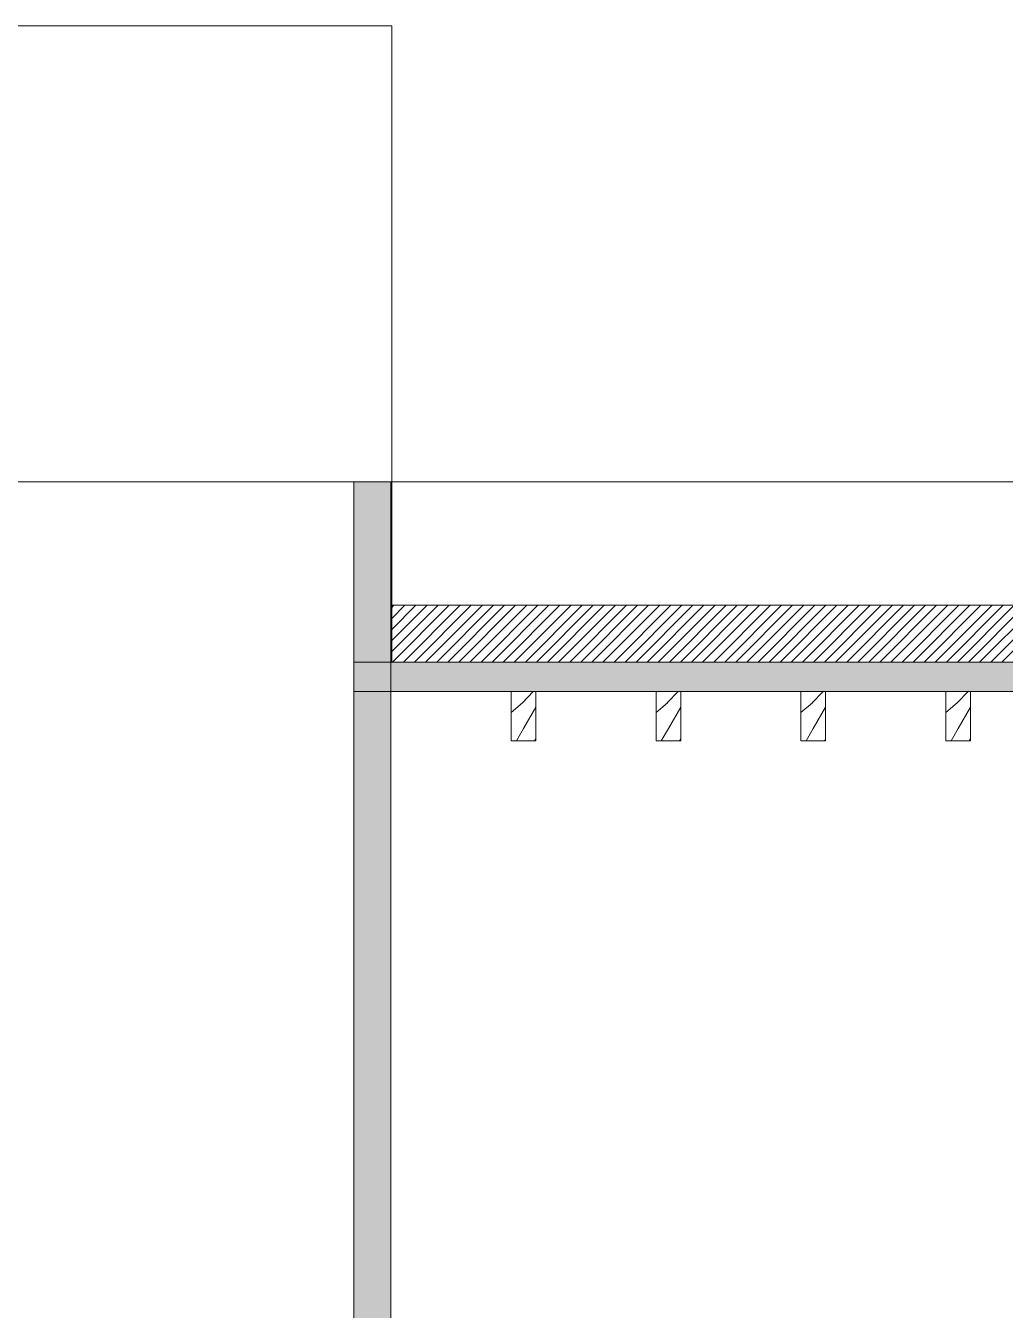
# Model space of a CAD drawing. Header units: metres. Extents: x -197 to 1099, y -24 to 14.
# Drawn here: x -171.06 to -167.09, y 4.19 to 9.4 of the extents above; entities that cross this region are included whole.
import ezdxf

# ---------------------------------------------------------------- set-up
doc = ezdxf.new("R2010")
doc.units = ezdxf.units.M
doc.header["$LTSCALE"] = 0.001
for name, color, linetype, lineweight, true_color in [('Jach-Anotaciones-CalidaddeLínea  0.13', 7, 'Continuous', 13, 0x000000), ('Jach-Anotaciones-Hatch-Lum100%', 7, 'Continuous', 13, 0x000000), ('Jach-Anotaciones-Hatch-Lum50%', 9, 'Continuous', 13, 0x808080)]:
    doc.layers.add(name, color=color, linetype=linetype, lineweight=lineweight, true_color=true_color)

msp = doc.modelspace()

# ---------------------------------------------------------------- hatches: boundary and pattern name
at = {"layer": 'Jach-Anotaciones-Hatch-Lum100%', "ltscale": 100}
h = msp.add_hatch(color=256, dxfattribs=at)
h.dxf.hatch_style = 1
h.paths.add_polyline_path([(-169.72715, 7.55), (-169.57715, 7.55), (-169.57715, 2.675), (-169.72715, 2.675)])
h = msp.add_hatch(color=256, dxfattribs=at)
h.dxf.hatch_style = 1
h.paths.add_polyline_path([(-169.72715, 6.82), (-163.11715, 6.82), (-163.11715, 6.7), (-169.72715, 6.7)])
at = {"layer": 'Jach-Anotaciones-Hatch-Lum50%', "ltscale": 100}
h = msp.add_hatch(dxfattribs=at)
h.set_pattern_fill('ANSI31', color=256, scale=0.01)
h.set_pattern_definition([(45, (-228.027402, 0), (-0.02245064, 0.02245064), [])])
h.paths.add_polyline_path([(-169.5737, 7.05), (-163.11715, 7.05), (-163.11715, 6.82), (-169.5737, 6.82)])
h = msp.add_hatch(dxfattribs=at)
h.set_pattern_fill('WOOD_01', color=256, scale=0.8, angle=60, pattern_type=2)
h.set_pattern_definition([(60, (-228.3565, 0.8039), (-0.69282, 0.4), [0.16, -0.64]), (68.9726, (-227.978406, 0.59483), (1.707181334, 4.55692101), [0.153883, -15.234423]), (65.7105, (-228.023975, 0.6119), (2.90718979, 6.63537723), [0.160798, -7.879101]), (44.5779, (-228.23182, 0.731902), (6.478452005, 6.421028285), [0.2406656, -23.8259016]), (53.6599, (-228.45245, 0.87776), (0.39999871, 0.69282136), [0.144886, -7.099421]), (45.0686, (-228.045544, 0.670543), (2.29281919, 2.37128194), [0.124194, -12.295146]), (48.6901, (-228.58738, 0.66006), (0.39999986, 0.69282067), [0.326338, -3.752878]), (65.7105, (-227.91605, 0.55883), (2.90718979, 6.63537723), [0.080399, -7.9595]), (60, (-228.211, 0.7199), (-0.69282, 0.4), [0.08, -0.72]), (60, (-228.3742, 0.6293), (-0.69282, 0.4), [0.24, -0.56]), (71.3099, (-228.3981, 0.8279), (0.90718136, 3.1712801), [0.081584, -3.997631]), (62.7263, (-228.181755, 0.61062), (7.307182554, 14.256405072), [0.16819, -16.650846]), (52.4054, (-228.14097, 0.63326), (3.89281589, 5.142565012), [0.121062, -11.985134]), (60, (-227.8977, 0.4466), (-0.69282, 0.4), [0.16, -0.64]), (58.8309, (-227.903057, 0.357338), (0.399999541, 0.692820757), [0.3920816, -38.81608]), (60, (-228.4227, 0.6573), (-0.69282, 0.4), [0.08, -0.72]), (60, (-228.4381, 0.7586), (-0.69282, 0.4), [0.08, -0.72]), (60, (-228.68045, 0.48285), (-0.69282, 0.4), [0.12, -0.68]), (50.5377, (-228.60709, 0.68991), (0.39999976, 0.69282053), [0.24331, -4.622899]), (60, (-228.7351, 0.4682), (-0.69282, 0.4), [0.16, -0.64]), (60, (-228.15555, 0.032), (-0.69282, 0.4), [0.088, -0.712]), (60, (-227.9862, 0.4053), (-0.69282, 0.4), [0.08, -0.72]), (60, (-228.211, 0.064), (-0.69282, 0.4), [0.168, -0.632]), (65.4403, (-228.04855, 0.44134), (3.307183171, 7.328200937), [0.16876, -16.707258]), (60, (-228.1, 0.4803), (-0.69282, 0.4), [0.152, -0.648]), (60, (-228.3218, 0.128), (-0.69282, 0.4), [0.088, -0.712]), (58.8309, (-228.384683, 0.275138), (0.399999541, 0.692820757), [0.3920816, -38.81608]), (60, (-228.411, 0.3735), (-0.69282, 0.4), [0.08, -0.72]), (60, (-228.4718, 0.3162), (-0.69282, 0.4), [0.08, -0.72]), (60, (-228.3118, 0.5933), (-0.69282, 0.4), [0.16, -0.64]), (60, (-228.4057, 0.4628), (-0.69282, 0.4), [0.08, -0.72]), (60, (-228.5688, 0.3722), (-0.69282, 0.4), [0.16, -0.64]), (79.6538, (-228.16983, 0.39127), (1.628722567, 9.22102156), [0.118929, -11.773925]), (71.3099, (-228.43182, 0.3855), (0.90718136, 3.1712801), [0.081584, -3.997631]), (71.3099, (-228.23718, 0.64262), (0.90718136, 3.1712801), [0.081584, -3.997631]), (65.7105, (-228.62045, 0.586774), (2.90718979, 6.63537723), [0.080399, -7.9595]), (49.6952, (-228.79295, 0.4), (3.09281664, 3.75692404), [0.089442, -8.854828]), (48.6901, (-228.11155, 0.10821), (0.39999986, 0.69282067), [0.081584, -3.997631]), (150, (-228.0577, 0.1695), (-0.4, -0.69282), [0, -0.8]), (46.6076, (-228.529678, 0.248), (9.571260274, 10.177957834), [0.172696, -17.096923]), (71.3099, (-228.38267, 0.72662), (0.90718136, 3.1712801), [0.081584, -3.997631]), (70.3048, (-227.946196, 0.47462), (1.30718233, 3.86409989), [0.089442, -8.854828]), (48.6901, (-228.37104, 0.44277), (0.39999986, 0.69282067), [0.081584, -3.997631]), (48.6901, (-228.36568, 0.53206), (0.39999986, 0.69282067), [0.081584, -3.997631]), (41.5651, (-228.4604, 0.208), (0.3999991, 0.6928206), [0.101193, -2.428629]), (45.9638, (-228.65195, 0.42021), (0.399999, 0.69282055), [0.329849, -2.968635]), (43.3008, (-228.62045, 0.586774), (4.18563629, 4.04974474), [0.250567, -8.101676]), (60, (-228.6551, 0.6068), (-0.69282, 0.4), [0.096, -0.704]), (45.9638, (-228.12698, 0.2095), (0.399999, 0.69282055), [0.329849, -2.968635]), (45.9638, (-228.21548, 0.16821), (0.399999, 0.69282055), [0.329849, -2.968635]), (45.9638, (-228.27783, 0.20421), (0.399999, 0.69282055), [0.329849, -2.968635]), (49.6952, (-228.62667, 0.304), (3.09281664, 3.75692404), [0.089442, -8.854828]), (45.9638, (-228.48882, 0.51077), (0.399999, 0.69282055), [0.164924, -3.13356]), (49.6952, (-228.40497, 0.176), (3.09281664, 3.75692404), [0.089442, -8.854828]), (57.6141, (-228.148472, 0.508267), (0.399999129, 0.692820776), [0.192166, -19.024492]), (49.6952, (-228.31718, 0.504056), (3.09281664, 3.75692404), [0.089442, -8.854828]), (72.5288, (-228.25932, 0.57227), (0.90718035, 3.17128135), [0.073756, -7.301879]), (49.5626, (-228.370329, 0.156), (5.785630365, 6.821029196), [0.309115, -30.602364]), (51.8699, (-228.16983, 0.39127), (0.39999995, 0.69281985), [0.113137, -5.543717]), (64.7636, (-228.347113, 0.24421), (3.70718558, 8.0210201), [0.192666, -9.44061]), (60, (-228.265, 0.4185), (-0.69282, 0.4), [0.248, -0.552]), (44.7449, (-228.71674, 0.356), (2.292819045, 2.37128176), [0.091214, -9.030189]), (50.5377, (-228.0577, 0.16949), (0.39999976, 0.69282053), [0.24331, -4.622899]), (40.0169, (-228.28719, 0.108), (1.89281981, 1.67846116), [0.093638, -9.270122]), (60, (-228.37195, 0.9052), (-0.69282, 0.4), [0.04, -0.76]), (60, (-228.0671, 0.7292), (-0.69282, 0.4), [0.08, -0.72]), (71.3099, (-227.8177, 0.58518), (0.90718136, 3.1712801), [0.081584, -3.997631]), (60, (-227.883, 0.6321), (-0.69282, 0.4), [0.144, -0.656]), (43.3008, (-228.254175, 0.837184), (4.18563629, 4.04974474), [0.083522, -8.268721]), (48.0207, (-228.104683, 0.760113), (10.372041651, 11.563146785), [0.1472056, -26.840515]), (150, (-227.8177, 0.5852), (-0.4, -0.69282), [0, -0.8]), (60, (-227.79155, 0.6625), (-0.69282, 0.4), [0.072, -0.728]), (60, (-227.9232, 0.7385), (-0.69282, 0.4), [0.072, -0.728]), (60, (-227.9578, 0.7585), (-0.69282, 0.4), [0.072, -0.728]), (36.0376, (-228.19339, 0.89447), (4.87845173, 3.64974762), [0.078791, -7.80029]), (48.5163, (-228.276529, 0.942466), (2.6929280298, 3.0640394157), [0.0734704, -52.17242]), (41.5651, (-228.02711, 0.79847), (0.3999991, 0.6928206), [0.075894, -2.453926]), (47.4712, (-228.366595, 0.99447), (2.69282018, 3.064102), [0.073756, -7.301879])])
h.paths.add_polyline_path([(-169.08988, 6.7), (-168.98988, 6.7), (-168.98988, 6.5), (-169.08988, 6.5)])
h = msp.add_hatch(dxfattribs=at)
h.set_pattern_fill('WOOD_01', color=256, scale=0.8, angle=60, pattern_type=2)
h.set_pattern_definition([(60, (-227.76926, 0.8039), (-0.69282, 0.4), [0.16, -0.64]), (68.9726, (-227.391133, 0.59483), (1.707181334, 4.55692101), [0.153883, -15.234423]), (65.7105, (-227.4367, 0.6119), (2.90718979, 6.63537723), [0.160798, -7.879101]), (44.5779, (-227.644548, 0.731902), (6.478452005, 6.421028285), [0.2406656, -23.8259016]), (53.6599, (-227.86518, 0.87776), (0.39999871, 0.69282136), [0.144886, -7.099421]), (45.0686, (-227.45827, 0.670543), (2.29281919, 2.37128194), [0.124194, -12.295146]), (48.6901, (-228.0001, 0.66006), (0.39999986, 0.69282067), [0.326338, -3.752878]), (65.7105, (-227.32878, 0.55883), (2.90718979, 6.63537723), [0.080399, -7.9595]), (60, (-227.6238, 0.7199), (-0.69282, 0.4), [0.08, -0.72]), (60, (-227.7869, 0.6293), (-0.69282, 0.4), [0.24, -0.56]), (71.3099, (-227.81083, 0.8279), (0.90718136, 3.1712801), [0.081584, -3.997631]), (62.7263, (-227.59448, 0.61062), (7.307182554, 14.256405072), [0.16819, -16.650846]), (52.4054, (-227.553697, 0.63326), (3.89281589, 5.142565012), [0.121062, -11.985134]), (60, (-227.3104, 0.4466), (-0.69282, 0.4), [0.16, -0.64]), (58.8309, (-227.315784, 0.357338), (0.399999541, 0.692820757), [0.3920816, -38.81608]), (60, (-227.8354, 0.6573), (-0.69282, 0.4), [0.08, -0.72]), (60, (-227.8508, 0.7586), (-0.69282, 0.4), [0.08, -0.72]), (60, (-228.0932, 0.48285), (-0.69282, 0.4), [0.12, -0.68]), (50.5377, (-228.01982, 0.68991), (0.39999976, 0.69282053), [0.24331, -4.622899]), (60, (-228.1478, 0.4682), (-0.69282, 0.4), [0.16, -0.64]), (60, (-227.5683, 0.032), (-0.69282, 0.4), [0.088, -0.712]), (60, (-227.3989, 0.4053), (-0.69282, 0.4), [0.08, -0.72]), (60, (-227.6237, 0.064), (-0.69282, 0.4), [0.168, -0.632]), (65.4403, (-227.461277, 0.44134), (3.307183171, 7.328200937), [0.16876, -16.707258]), (60, (-227.5127, 0.4803), (-0.69282, 0.4), [0.152, -0.648]), (60, (-227.73456, 0.128), (-0.69282, 0.4), [0.088, -0.712]), (58.8309, (-227.79741, 0.275138), (0.399999541, 0.692820757), [0.3920816, -38.81608]), (60, (-227.8238, 0.3735), (-0.69282, 0.4), [0.08, -0.72]), (60, (-227.88455, 0.3162), (-0.69282, 0.4), [0.08, -0.72]), (60, (-227.72455, 0.5933), (-0.69282, 0.4), [0.16, -0.64]), (60, (-227.8184, 0.4628), (-0.69282, 0.4), [0.08, -0.72]), (60, (-227.98154, 0.3722), (-0.69282, 0.4), [0.16, -0.64]), (79.6538, (-227.58256, 0.39127), (1.628722567, 9.22102156), [0.118929, -11.773925]), (71.3099, (-227.84455, 0.3855), (0.90718136, 3.1712801), [0.081584, -3.997631]), (71.3099, (-227.6499, 0.64262), (0.90718136, 3.1712801), [0.081584, -3.997631]), (65.7105, (-228.03318, 0.586774), (2.90718979, 6.63537723), [0.080399, -7.9595]), (49.6952, (-228.20568, 0.4), (3.09281664, 3.75692404), [0.089442, -8.854828]), (48.6901, (-227.52428, 0.10821), (0.39999986, 0.69282067), [0.081584, -3.997631]), (150, (-227.4704, 0.1695), (-0.4, -0.69282), [0, -0.8]), (46.6076, (-227.942405, 0.248), (9.571260274, 10.177957834), [0.172696, -17.096923]), (71.3099, (-227.7954, 0.72662), (0.90718136, 3.1712801), [0.081584, -3.997631]), (70.3048, (-227.35892, 0.47462), (1.30718233, 3.86409989), [0.089442, -8.854828]), (48.6901, (-227.78376, 0.44277), (0.39999986, 0.69282067), [0.081584, -3.997631]), (48.6901, (-227.7784, 0.53206), (0.39999986, 0.69282067), [0.081584, -3.997631]), (41.5651, (-227.87312, 0.208), (0.3999991, 0.6928206), [0.101193, -2.428629]), (45.9638, (-228.06468, 0.42021), (0.399999, 0.69282055), [0.329849, -2.968635]), (43.3008, (-228.03318, 0.586774), (4.18563629, 4.04974474), [0.250567, -8.101676]), (60, (-228.0678, 0.6068), (-0.69282, 0.4), [0.096, -0.704]), (45.9638, (-227.5397, 0.2095), (0.399999, 0.69282055), [0.329849, -2.968635]), (45.9638, (-227.6282, 0.16821), (0.399999, 0.69282055), [0.329849, -2.968635]), (45.9638, (-227.69056, 0.20421), (0.399999, 0.69282055), [0.329849, -2.968635]), (49.6952, (-228.0394, 0.304), (3.09281664, 3.75692404), [0.089442, -8.854828]), (45.9638, (-227.90154, 0.51077), (0.399999, 0.69282055), [0.164924, -3.13356]), (49.6952, (-227.8177, 0.176), (3.09281664, 3.75692404), [0.089442, -8.854828]), (57.6141, (-227.5612, 0.508267), (0.399999129, 0.692820776), [0.192166, -19.024492]), (49.6952, (-227.72991, 0.504056), (3.09281664, 3.75692404), [0.089442, -8.854828]), (72.5288, (-227.67205, 0.57227), (0.90718035, 3.17128135), [0.073756, -7.301879]), (49.5626, (-227.783056, 0.156), (5.785630365, 6.821029196), [0.309115, -30.602364]), (51.8699, (-227.58256, 0.39127), (0.39999995, 0.69281985), [0.113137, -5.543717]), (64.7636, (-227.75984, 0.24421), (3.70718558, 8.0210201), [0.192666, -9.44061]), (60, (-227.6777, 0.4185), (-0.69282, 0.4), [0.248, -0.552]), (44.7449, (-228.129466, 0.356), (2.292819045, 2.37128176), [0.091214, -9.030189]), (50.5377, (-227.47043, 0.16949), (0.39999976, 0.69282053), [0.24331, -4.622899]), (40.0169, (-227.69992, 0.108), (1.89281981, 1.67846116), [0.093638, -9.270122]), (60, (-227.7847, 0.9052), (-0.69282, 0.4), [0.04, -0.76]), (60, (-227.47984, 0.7292), (-0.69282, 0.4), [0.08, -0.72]), (71.3099, (-227.23043, 0.58518), (0.90718136, 3.1712801), [0.081584, -3.997631]), (60, (-227.2957, 0.6321), (-0.69282, 0.4), [0.144, -0.656]), (43.3008, (-227.6669, 0.837184), (4.18563629, 4.04974474), [0.083522, -8.268721]), (48.0207, (-227.51741, 0.760113), (10.372041651, 11.563146785), [0.1472056, -26.840515]), (150, (-227.2304, 0.5852), (-0.4, -0.69282), [0, -0.8]), (60, (-227.2043, 0.6625), (-0.69282, 0.4), [0.072, -0.728]), (60, (-227.3359, 0.7385), (-0.69282, 0.4), [0.072, -0.728]), (60, (-227.37056, 0.7585), (-0.69282, 0.4), [0.072, -0.728]), (36.0376, (-227.60612, 0.89447), (4.87845173, 3.64974762), [0.078791, -7.80029]), (48.5163, (-227.689256, 0.942466), (2.6929280298, 3.0640394157), [0.0734704, -52.17242]), (41.5651, (-227.43984, 0.79847), (0.3999991, 0.6928206), [0.075894, -2.453926]), (47.4712, (-227.77932, 0.99447), (2.69282018, 3.064102), [0.073756, -7.301879])])
h.paths.add_polyline_path([(-168.50261, 6.7), (-168.40261, 6.7), (-168.40261, 6.5), (-168.50261, 6.5)])
h = msp.add_hatch(dxfattribs=at)
h.set_pattern_fill('WOOD_01', color=256, scale=0.8, angle=60, pattern_type=2)
h.set_pattern_definition([(60, (-227.182, 0.8039), (-0.69282, 0.4), [0.16, -0.64]), (68.9726, (-226.80386, 0.59483), (1.707181334, 4.55692101), [0.153883, -15.234423]), (65.7105, (-226.84943, 0.6119), (2.90718979, 6.63537723), [0.160798, -7.879101]), (44.5779, (-227.057276, 0.731902), (6.478452005, 6.421028285), [0.2406656, -23.8259016]), (53.6599, (-227.27791, 0.87776), (0.39999871, 0.69282136), [0.144886, -7.099421]), (45.0686, (-226.871, 0.670543), (2.29281919, 2.37128194), [0.124194, -12.295146]), (48.6901, (-227.41283, 0.66006), (0.39999986, 0.69282067), [0.326338, -3.752878]), (65.7105, (-226.74151, 0.55883), (2.90718979, 6.63537723), [0.080399, -7.9595]), (60, (-227.0365, 0.7199), (-0.69282, 0.4), [0.08, -0.72]), (60, (-227.1996, 0.6293), (-0.69282, 0.4), [0.24, -0.56]), (71.3099, (-227.22355, 0.8279), (0.90718136, 3.1712801), [0.081584, -3.997631]), (62.7263, (-227.00721, 0.61062), (7.307182554, 14.256405072), [0.16819, -16.650846]), (52.4054, (-226.966424, 0.63326), (3.89281589, 5.142565012), [0.121062, -11.985134]), (60, (-226.72315, 0.4466), (-0.69282, 0.4), [0.16, -0.64]), (58.8309, (-226.728512, 0.357338), (0.399999541, 0.692820757), [0.3920816, -38.81608]), (60, (-227.2481, 0.6573), (-0.69282, 0.4), [0.08, -0.72]), (60, (-227.26355, 0.7586), (-0.69282, 0.4), [0.08, -0.72]), (60, (-227.5059, 0.48285), (-0.69282, 0.4), [0.12, -0.68]), (50.5377, (-227.43255, 0.68991), (0.39999976, 0.69282053), [0.24331, -4.622899]), (60, (-227.56055, 0.4682), (-0.69282, 0.4), [0.16, -0.64]), (60, (-226.981, 0.032), (-0.69282, 0.4), [0.088, -0.712]), (60, (-226.81165, 0.4053), (-0.69282, 0.4), [0.08, -0.72]), (60, (-227.0364, 0.064), (-0.69282, 0.4), [0.168, -0.632]), (65.4403, (-226.874004, 0.44134), (3.307183171, 7.328200937), [0.16876, -16.707258]), (60, (-226.9254, 0.4803), (-0.69282, 0.4), [0.152, -0.648]), (60, (-227.1473, 0.128), (-0.69282, 0.4), [0.088, -0.712]), (58.8309, (-227.210137, 0.275138), (0.399999541, 0.692820757), [0.3920816, -38.81608]), (60, (-227.2365, 0.3735), (-0.69282, 0.4), [0.08, -0.72]), (60, (-227.2973, 0.3162), (-0.69282, 0.4), [0.08, -0.72]), (60, (-227.1373, 0.5933), (-0.69282, 0.4), [0.16, -0.64]), (60, (-227.2311, 0.4628), (-0.69282, 0.4), [0.08, -0.72]), (60, (-227.3943, 0.3722), (-0.69282, 0.4), [0.16, -0.64]), (79.6538, (-226.995286, 0.39127), (1.628722567, 9.22102156), [0.118929, -11.773925]), (71.3099, (-227.25728, 0.3855), (0.90718136, 3.1712801), [0.081584, -3.997631]), (71.3099, (-227.06263, 0.64262), (0.90718136, 3.1712801), [0.081584, -3.997631]), (65.7105, (-227.44591, 0.586774), (2.90718979, 6.63537723), [0.080399, -7.9595]), (49.6952, (-227.618404, 0.4), (3.09281664, 3.75692404), [0.089442, -8.854828]), (48.6901, (-226.93701, 0.10821), (0.39999986, 0.69282067), [0.081584, -3.997631]), (150, (-226.88315, 0.1695), (-0.4, -0.69282), [0, -0.8]), (46.6076, (-227.355132, 0.248), (9.571260274, 10.177957834), [0.172696, -17.096923]), (71.3099, (-227.20813, 0.72662), (0.90718136, 3.1712801), [0.081584, -3.997631]), (70.3048, (-226.77165, 0.47462), (1.30718233, 3.86409989), [0.089442, -8.854828]), (48.6901, (-227.19649, 0.44277), (0.39999986, 0.69282067), [0.081584, -3.997631]), (48.6901, (-227.19113, 0.53206), (0.39999986, 0.69282067), [0.081584, -3.997631]), (41.5651, (-227.28585, 0.208), (0.3999991, 0.6928206), [0.101193, -2.428629]), (45.9638, (-227.4774, 0.42021), (0.399999, 0.69282055), [0.329849, -2.968635]), (43.3008, (-227.44591, 0.586774), (4.18563629, 4.04974474), [0.250567, -8.101676]), (60, (-227.48055, 0.6068), (-0.69282, 0.4), [0.096, -0.704]), (45.9638, (-226.95243, 0.2095), (0.399999, 0.69282055), [0.329849, -2.968635]), (45.9638, (-227.04093, 0.16821), (0.399999, 0.69282055), [0.329849, -2.968635]), (45.9638, (-227.10329, 0.20421), (0.399999, 0.69282055), [0.329849, -2.968635]), (49.6952, (-227.45213, 0.304), (3.09281664, 3.75692404), [0.089442, -8.854828]), (45.9638, (-227.31427, 0.51077), (0.399999, 0.69282055), [0.164924, -3.13356]), (49.6952, (-227.230424, 0.176), (3.09281664, 3.75692404), [0.089442, -8.854828]), (57.6141, (-226.973927, 0.508267), (0.399999129, 0.692820776), [0.192166, -19.024492]), (49.6952, (-227.142635, 0.504056), (3.09281664, 3.75692404), [0.089442, -8.854828]), (72.5288, (-227.08478, 0.57227), (0.90718035, 3.17128135), [0.073756, -7.301879]), (49.5626, (-227.195783, 0.156), (5.785630365, 6.821029196), [0.309115, -30.602364]), (51.8699, (-226.99529, 0.39127), (0.39999995, 0.69281985), [0.113137, -5.543717]), (64.7636, (-227.17257, 0.24421), (3.70718558, 8.0210201), [0.192666, -9.44061]), (60, (-227.0904, 0.4185), (-0.69282, 0.4), [0.248, -0.552]), (44.7449, (-227.542194, 0.356), (2.292819045, 2.37128176), [0.091214, -9.030189]), (50.5377, (-226.88315, 0.16949), (0.39999976, 0.69282053), [0.24331, -4.622899]), (40.0169, (-227.112645, 0.108), (1.89281981, 1.67846116), [0.093638, -9.270122]), (60, (-227.1974, 0.9052), (-0.69282, 0.4), [0.04, -0.76]), (60, (-226.8926, 0.7292), (-0.69282, 0.4), [0.08, -0.72]), (71.3099, (-226.64315, 0.58518), (0.90718136, 3.1712801), [0.081584, -3.997631]), (60, (-226.7084, 0.6321), (-0.69282, 0.4), [0.144, -0.656]), (43.3008, (-227.07963, 0.837184), (4.18563629, 4.04974474), [0.083522, -8.268721]), (48.0207, (-226.930137, 0.760113), (10.372041651, 11.563146785), [0.1472056, -26.840515]), (150, (-226.64315, 0.5852), (-0.4, -0.69282), [0, -0.8]), (60, (-226.617, 0.6625), (-0.69282, 0.4), [0.072, -0.728]), (60, (-226.74864, 0.7385), (-0.69282, 0.4), [0.072, -0.728]), (60, (-226.7833, 0.7585), (-0.69282, 0.4), [0.072, -0.728]), (36.0376, (-227.018845, 0.89447), (4.87845173, 3.64974762), [0.078791, -7.80029]), (48.5163, (-227.101983, 0.942466), (2.6929280298, 3.0640394157), [0.0734704, -52.17242]), (41.5651, (-226.85257, 0.79847), (0.3999991, 0.6928206), [0.075894, -2.453926]), (47.4712, (-227.19205, 0.99447), (2.69282018, 3.064102), [0.073756, -7.301879])])
h.paths.add_polyline_path([(-167.91533, 6.7), (-167.81533, 6.7), (-167.81533, 6.5), (-167.91533, 6.5)])
h = msp.add_hatch(dxfattribs=at)
h.set_pattern_fill('WOOD_01', color=256, scale=0.8, angle=60, pattern_type=2)
h.set_pattern_definition([(60, (-226.5947, 0.8039), (-0.69282, 0.4), [0.16, -0.64]), (68.9726, (-226.216588, 0.59483), (1.707181334, 4.55692101), [0.153883, -15.234423]), (65.7105, (-226.26216, 0.6119), (2.90718979, 6.63537723), [0.160798, -7.879101]), (44.5779, (-226.470003, 0.731902), (6.478452005, 6.421028285), [0.2406656, -23.8259016]), (53.6599, (-226.69063, 0.87776), (0.39999871, 0.69282136), [0.144886, -7.099421]), (45.0686, (-226.283726, 0.670543), (2.29281919, 2.37128194), [0.124194, -12.295146]), (48.6901, (-226.82556, 0.66006), (0.39999986, 0.69282067), [0.326338, -3.752878]), (65.7105, (-226.15423, 0.55883), (2.90718979, 6.63537723), [0.080399, -7.9595]), (60, (-226.4492, 0.7199), (-0.69282, 0.4), [0.08, -0.72]), (60, (-226.61236, 0.6293), (-0.69282, 0.4), [0.24, -0.56]), (71.3099, (-226.63628, 0.8279), (0.90718136, 3.1712801), [0.081584, -3.997631]), (62.7263, (-226.419936, 0.61062), (7.307182554, 14.256405072), [0.16819, -16.650846]), (52.4054, (-226.37915, 0.63326), (3.89281589, 5.142565012), [0.121062, -11.985134]), (60, (-226.1359, 0.4466), (-0.69282, 0.4), [0.16, -0.64]), (58.8309, (-226.141239, 0.357338), (0.399999541, 0.692820757), [0.3920816, -38.81608]), (60, (-226.66085, 0.6573), (-0.69282, 0.4), [0.08, -0.72]), (60, (-226.6763, 0.7586), (-0.69282, 0.4), [0.08, -0.72]), (60, (-226.9186, 0.48285), (-0.69282, 0.4), [0.12, -0.68]), (50.5377, (-226.84527, 0.68991), (0.39999976, 0.69282053), [0.24331, -4.622899]), (60, (-226.9733, 0.4682), (-0.69282, 0.4), [0.16, -0.64]), (60, (-226.3937, 0.032), (-0.69282, 0.4), [0.088, -0.712]), (60, (-226.2244, 0.4053), (-0.69282, 0.4), [0.08, -0.72]), (60, (-226.4492, 0.064), (-0.69282, 0.4), [0.168, -0.632]), (65.4403, (-226.28673, 0.44134), (3.307183171, 7.328200937), [0.16876, -16.707258]), (60, (-226.33816, 0.4803), (-0.69282, 0.4), [0.152, -0.648]), (60, (-226.56, 0.128), (-0.69282, 0.4), [0.088, -0.712]), (58.8309, (-226.622865, 0.275138), (0.399999541, 0.692820757), [0.3920816, -38.81608]), (60, (-226.6492, 0.3735), (-0.69282, 0.4), [0.08, -0.72]), (60, (-226.71, 0.3162), (-0.69282, 0.4), [0.08, -0.72]), (60, (-226.55, 0.5933), (-0.69282, 0.4), [0.16, -0.64]), (60, (-226.64386, 0.4628), (-0.69282, 0.4), [0.08, -0.72]), (60, (-226.807, 0.3722), (-0.69282, 0.4), [0.16, -0.64]), (79.6538, (-226.408013, 0.39127), (1.628722567, 9.22102156), [0.118929, -11.773925]), (71.3099, (-226.67, 0.3855), (0.90718136, 3.1712801), [0.081584, -3.997631]), (71.3099, (-226.47536, 0.64262), (0.90718136, 3.1712801), [0.081584, -3.997631]), (65.7105, (-226.85863, 0.586774), (2.90718979, 6.63537723), [0.080399, -7.9595]), (49.6952, (-227.03113, 0.4), (3.09281664, 3.75692404), [0.089442, -8.854828]), (48.6901, (-226.34974, 0.10821), (0.39999986, 0.69282067), [0.081584, -3.997631]), (150, (-226.2959, 0.1695), (-0.4, -0.69282), [0, -0.8]), (46.6076, (-226.76786, 0.248), (9.571260274, 10.177957834), [0.172696, -17.096923]), (71.3099, (-226.62085, 0.72662), (0.90718136, 3.1712801), [0.081584, -3.997631]), (70.3048, (-226.18438, 0.47462), (1.30718233, 3.86409989), [0.089442, -8.854828]), (48.6901, (-226.60922, 0.44277), (0.39999986, 0.69282067), [0.081584, -3.997631]), (48.6901, (-226.60386, 0.53206), (0.39999986, 0.69282067), [0.081584, -3.997631]), (41.5651, (-226.69858, 0.208), (0.3999991, 0.6928206), [0.101193, -2.428629]), (45.9638, (-226.89014, 0.42021), (0.399999, 0.69282055), [0.329849, -2.968635]), (43.3008, (-226.85863, 0.586774), (4.18563629, 4.04974474), [0.250567, -8.101676]), (60, (-226.8933, 0.6068), (-0.69282, 0.4), [0.096, -0.704]), (45.9638, (-226.36516, 0.2095), (0.399999, 0.69282055), [0.329849, -2.968635]), (45.9638, (-226.45366, 0.16821), (0.399999, 0.69282055), [0.329849, -2.968635]), (45.9638, (-226.51601, 0.20421), (0.399999, 0.69282055), [0.329849, -2.968635]), (49.6952, (-226.864854, 0.304), (3.09281664, 3.75692404), [0.089442, -8.854828]), (45.9638, (-226.727, 0.51077), (0.399999, 0.69282055), [0.164924, -3.13356]), (49.6952, (-226.64315, 0.176), (3.09281664, 3.75692404), [0.089442, -8.854828]), (57.6141, (-226.386654, 0.508267), (0.399999129, 0.692820776), [0.192166, -19.024492]), (49.6952, (-226.55536, 0.504056), (3.09281664, 3.75692404), [0.089442, -8.854828]), (72.5288, (-226.497506, 0.57227), (0.90718035, 3.17128135), [0.073756, -7.301879]), (49.5626, (-226.60851, 0.156), (5.785630365, 6.821029196), [0.309115, -30.602364]), (51.8699, (-226.40801, 0.39127), (0.39999995, 0.69281985), [0.113137, -5.543717]), (64.7636, (-226.585295, 0.24421), (3.70718558, 8.0210201), [0.192666, -9.44061]), (60, (-226.50315, 0.4185), (-0.69282, 0.4), [0.248, -0.552]), (44.7449, (-226.95492, 0.356), (2.292819045, 2.37128176), [0.091214, -9.030189]), (50.5377, (-226.29588, 0.16949), (0.39999976, 0.69282053), [0.24331, -4.622899]), (40.0169, (-226.52537, 0.108), (1.89281981, 1.67846116), [0.093638, -9.270122]), (60, (-226.6101, 0.9052), (-0.69282, 0.4), [0.04, -0.76]), (60, (-226.3053, 0.7292), (-0.69282, 0.4), [0.08, -0.72]), (71.3099, (-226.05588, 0.58518), (0.90718136, 3.1712801), [0.081584, -3.997631]), (60, (-226.1212, 0.6321), (-0.69282, 0.4), [0.144, -0.656]), (43.3008, (-226.49236, 0.837184), (4.18563629, 4.04974474), [0.083522, -8.268721]), (48.0207, (-226.342865, 0.760113), (10.372041651, 11.563146785), [0.1472056, -26.840515]), (150, (-226.0559, 0.5852), (-0.4, -0.69282), [0, -0.8]), (60, (-226.0297, 0.6625), (-0.69282, 0.4), [0.072, -0.728]), (60, (-226.1614, 0.7385), (-0.69282, 0.4), [0.072, -0.728]), (60, (-226.196, 0.7585), (-0.69282, 0.4), [0.072, -0.728]), (36.0376, (-226.43157, 0.89447), (4.87845173, 3.64974762), [0.078791, -7.80029]), (48.5163, (-226.514711, 0.942466), (2.6929280298, 3.0640394157), [0.0734704, -52.17242]), (41.5651, (-226.2653, 0.79847), (0.3999991, 0.6928206), [0.075894, -2.453926]), (47.4712, (-226.60478, 0.99447), (2.69282018, 3.064102), [0.073756, -7.301879])])
h.paths.add_polyline_path([(-167.32806, 6.7), (-167.22806, 6.7), (-167.22806, 6.5), (-167.32806, 6.5)])

# ---------------------------------------------------------------- linework, layer by layer
at = {"layer": 'Jach-Anotaciones-CalidaddeLínea  0.13', "ltscale": 100}
for points in [[(-175.62715, 9.4), (-169.5737, 9.4), (-169.5737, 7.55), (-169.72715, 7.55), (-169.72715, 7.55), (-175.62715, 7.55)], [(-169.72715, 7.55), (-169.57715, 7.55), (-169.57715, 2.675), (-169.72715, 2.675)], [(-169.5737, 7.55), (-163.11715, 7.55), (-163.11715, 7.05), (-169.5737, 7.05)], [(-169.5737, 7.05), (-163.11715, 7.05), (-163.11715, 6.82), (-169.5737, 6.82)], [(-169.72715, 6.82), (-163.11715, 6.82), (-163.11715, 6.7), (-169.72715, 6.7)], [(-169.08988, 6.7), (-168.98988, 6.7), (-168.98988, 6.5), (-169.08988, 6.5)], [(-168.50261, 6.7), (-168.40261, 6.7), (-168.40261, 6.5), (-168.50261, 6.5)], [(-167.91533, 6.7), (-167.81533, 6.7), (-167.81533, 6.5), (-167.91533, 6.5)], [(-167.32806, 6.7), (-167.22806, 6.7), (-167.22806, 6.5), (-167.32806, 6.5)]]:
    msp.add_lwpolyline(points, close=True, dxfattribs=at)
msp.add_lwpolyline([(-169.72715, 5.9), (-169.72715, 4.4)], dxfattribs=at)

doc.saveas('drawing.dxf')
